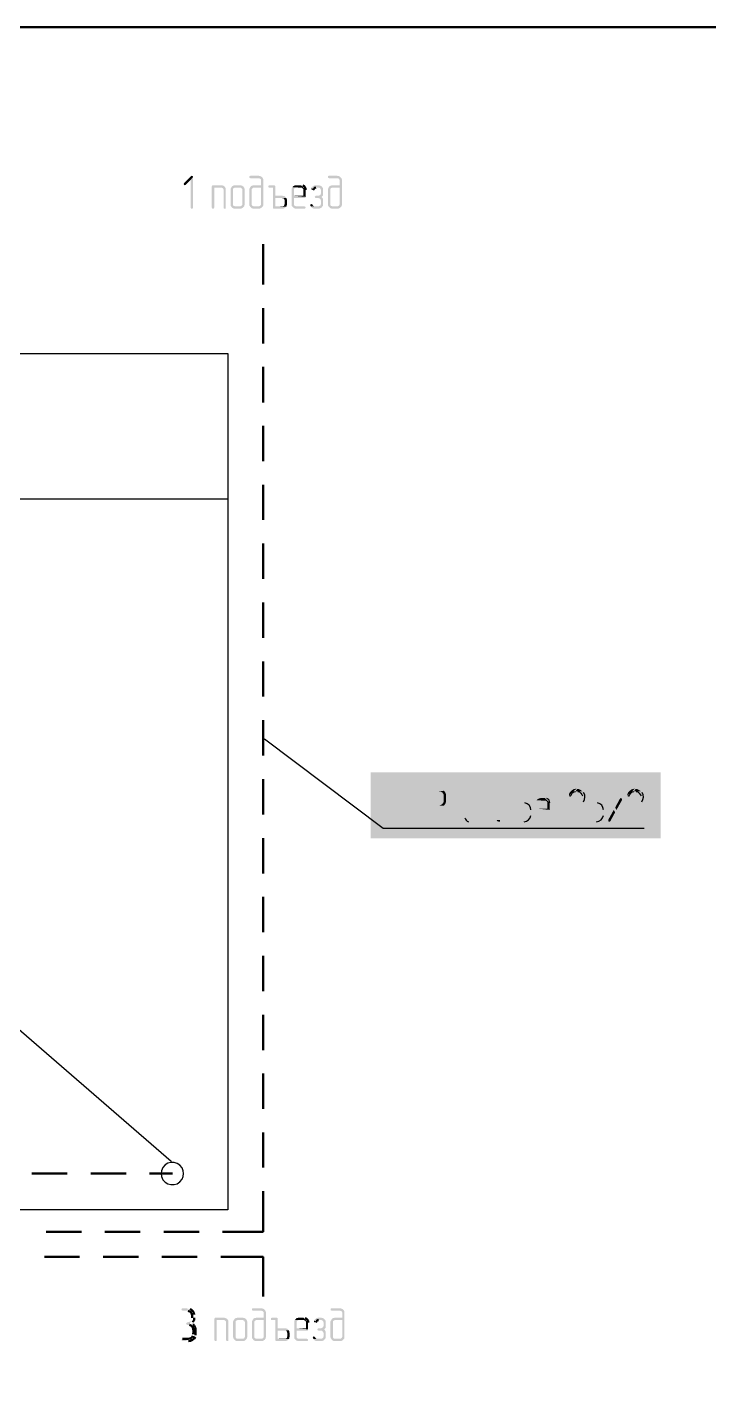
# Model space of a CAD drawing. Header units: millimetres. Extents: x -211 to 10565, y -2293 to 2244.
# Drawn here: x 4626.2 to 4698.5, y -597.2 to -453.7 of the extents above; entities that cross this region are included whole.
import ezdxf

# ---------------------------------------------------------------- set-up
doc = ezdxf.new("R2010")
doc.units = ezdxf.units.MM
doc.layers.add('PDF _Геометрия', color=7, linetype='Continuous')
doc.layers.add('PDF _Сплошная заливка', color=7, linetype='Continuous')

msp = doc.modelspace()

# ---------------------------------------------------------------- hatches: boundary and pattern name
at = {"layer": 'PDF _Сплошная заливка', "transparency": 33554559}
for points in [[(4643.66, -469.48), (4643.58, -469.52), (4642.84, -470.26), (4642.8, -470.35), (4642.84, -470.45), (4642.92, -470.48), (4643.01, -470.45), (4643.54, -469.9), (4643.79, -469.61), (4643.75, -469.52)], [(4643.79, -469.61), (4643.54, -469.9), (4643.54, -472.87), (4643.58, -472.95), (4643.66, -472.97), (4643.75, -472.95), (4643.75, -472.93), (4643.79, -472.85)], [(4646.77, -470.48), (4645.89, -470.48), (4645.8, -470.52), (4645.78, -470.6), (4645.78, -472.85), (4645.82, -472.95), (4645.91, -472.97), (4645.99, -472.95), (4645.99, -472.93), (4646.03, -472.85), (4646.03, -470.73), (4646.77, -470.73), (4647.2, -470.71), (4647.13, -470.62), (4647.05, -470.56), (4646.97, -470.52), (4646.88, -470.5)], [(4648.76, -470.48), (4648.26, -470.48), (4648.15, -470.5), (4648.07, -470.52), (4647.98, -470.56), (4647.9, -470.65), (4647.85, -470.71), (4648.76, -470.73), (4648.85, -470.75), (4648.93, -470.81), (4649, -470.88), (4649.02, -470.98), (4649.02, -472.47), (4649, -472.57), (4648.93, -472.66), (4648.85, -472.7), (4648.76, -472.72), (4648.26, -472.72), (4647.85, -472.76), (4647.98, -472.89), (4648.15, -472.97), (4648.85, -472.97), (4648.95, -472.93), (4649.04, -472.89), (4649.12, -472.82), (4649.17, -472.76), (4649.23, -472.68), (4649.25, -472.57), (4649.25, -470.88), (4649.23, -470.79), (4649.19, -470.71), (4649.12, -470.62), (4649.04, -470.56), (4648.95, -470.52), (4648.87, -470.5)], [(4650.75, -469.48), (4649.86, -469.48), (4649.78, -469.52), (4649.76, -469.61), (4649.78, -469.69), (4649.89, -469.74), (4650.75, -469.74), (4650.84, -469.76), (4650.92, -469.8), (4650.99, -469.88), (4651.01, -469.99), (4651.01, -470.48), (4650.24, -470.48), (4650.16, -470.5), (4650.05, -470.52), (4649.97, -470.56), (4649.91, -470.62), (4649.84, -470.71), (4651.01, -470.73), (4651.01, -472.47), (4650.99, -472.57), (4650.92, -472.66), (4650.84, -472.7), (4650.75, -472.72), (4650.24, -472.72), (4649.84, -472.74), (4649.91, -472.82), (4649.97, -472.89), (4650.05, -472.93), (4650.16, -472.97), (4650.86, -472.97), (4651.03, -472.89), (4651.11, -472.82), (4651.15, -472.76), (4651.22, -472.68), (4651.24, -472.57), (4651.24, -469.88), (4651.22, -469.8), (4651.18, -469.71), (4651.03, -469.57), (4650.94, -469.52), (4650.84, -469.5)], [(4652.38, -470.48), (4651.87, -470.48), (4651.79, -470.54), (4651.77, -470.6), (4651.79, -470.69), (4651.79, -470.71), (4651.9, -470.73), (4652.26, -470.73), (4652.26, -472.87), (4652.3, -472.95), (4652.38, -472.97), (4653.36, -472.97), (4653.52, -472.89), (4653.61, -472.82), (4653.67, -472.76), (4652.51, -472.72), (4652.51, -471.85), (4653.25, -471.85), (4653.67, -471.83), (4653.61, -471.75), (4653.55, -471.68), (4653.46, -471.64), (4653.36, -471.62), (4653.25, -471.6), (4652.51, -471.6), (4652.51, -470.58), (4652.47, -470.52)], [(4657.08, -470.48), (4656.83, -470.48), (4656.72, -470.5), (4656.61, -470.52), (4656.53, -470.58), (4656.44, -470.65), (4656.4, -470.73), (4657.08, -470.73), (4657.19, -470.75), (4657.27, -470.81), (4657.33, -470.9), (4657.35, -470.98), (4657.35, -471.36), (4657.33, -471.45), (4657.27, -471.53), (4657.25, -471.53), (4657.16, -471.58), (4657.08, -471.6), (4656.8, -471.6), (4656.74, -471.66), (4656.7, -471.72), (4656.74, -471.81), (4656.83, -471.85), (4657.08, -471.85), (4657.19, -471.87), (4657.27, -471.94), (4657.33, -472), (4657.35, -472.11), (4657.35, -472.49), (4657.33, -472.57), (4657.27, -472.66), (4657.25, -472.66), (4657.16, -472.7), (4657.08, -472.72), (4656.7, -472.72), (4656.3, -472.74), (4656.34, -472.82), (4656.42, -472.89), (4656.59, -472.97), (4657.16, -472.97), (4657.38, -472.89), (4657.44, -472.82), (4657.57, -472.66), (4657.59, -472.57), (4657.59, -471.98), (4657.5, -471.81), (4657.42, -471.72), (4657.44, -471.72), (4657.5, -471.64), (4657.55, -471.58), (4657.57, -471.56), (4657.59, -471.47), (4657.59, -470.88), (4657.57, -470.79), (4657.44, -470.62), (4657.35, -470.56), (4657.27, -470.52), (4657.16, -470.5)], [(4659.09, -469.48), (4658.2, -469.48), (4658.12, -469.52), (4658.1, -469.61), (4658.12, -469.69), (4658.22, -469.74), (4659.09, -469.74), (4659.17, -469.76), (4659.26, -469.8), (4659.32, -469.88), (4659.34, -469.99), (4659.34, -470.48), (4658.58, -470.48), (4658.5, -470.5), (4658.39, -470.52), (4658.31, -470.56), (4658.24, -470.62), (4658.18, -470.71), (4659.34, -470.73), (4659.34, -472.47), (4659.32, -472.57), (4659.26, -472.66), (4659.17, -472.7), (4659.09, -472.72), (4658.58, -472.72), (4658.18, -472.74), (4658.24, -472.82), (4658.31, -472.89), (4658.39, -472.93), (4658.5, -472.97), (4659.2, -472.97), (4659.37, -472.89), (4659.45, -472.82), (4659.49, -472.76), (4659.56, -472.68), (4659.58, -472.57), (4659.58, -469.88), (4659.56, -469.8), (4659.51, -469.71), (4659.37, -469.57), (4659.28, -469.52), (4659.17, -469.5)], [(4647.2, -470.71), (4646.77, -470.73), (4646.86, -470.75), (4646.94, -470.81), (4647.01, -470.88), (4647.03, -470.98), (4647.03, -472.85), (4647.05, -472.95), (4647.13, -472.97), (4647.24, -472.95), (4647.24, -472.93), (4647.26, -472.85), (4647.26, -470.88), (4647.24, -470.79)], [(4647.85, -470.71), (4647.77, -470.88), (4647.77, -472.57), (4647.79, -472.66), (4647.85, -472.76), (4648.26, -472.72), (4648.17, -472.7), (4648.09, -472.66), (4648.02, -472.57), (4648.02, -470.88), (4648.09, -470.81), (4648.17, -470.75), (4648.26, -470.73), (4648.76, -470.73)], [(4649.84, -470.71), (4649.76, -470.88), (4649.76, -472.57), (4649.78, -472.66), (4649.84, -472.74), (4650.24, -472.72), (4650.16, -472.7), (4650.08, -472.66), (4650.01, -472.57), (4650.01, -470.88), (4650.08, -470.81), (4650.16, -470.75), (4650.24, -470.73), (4651.01, -470.73)], [(4653.67, -471.83), (4653.25, -471.85), (4653.36, -471.87), (4653.44, -471.91), (4653.48, -472), (4653.5, -472.11), (4653.5, -472.47), (4653.48, -472.57), (4653.44, -472.66), (4653.36, -472.7), (4653.25, -472.72), (4652.51, -472.72), (4653.67, -472.76), (4653.72, -472.68), (4653.76, -472.47), (4653.76, -472.11), (4653.74, -472), (4653.72, -471.91)], [(4654.33, -470.71), (4654.24, -470.88), (4654.24, -472.57), (4654.27, -472.68), (4654.33, -472.76), (4654.46, -472.89), (4654.54, -472.93), (4654.65, -472.97), (4655.62, -472.97), (4655.7, -472.93), (4655.73, -472.85), (4655.68, -472.76), (4655.6, -472.72), (4654.73, -472.72), (4654.65, -472.7), (4654.56, -472.66), (4654.5, -472.57), (4654.5, -471.85), (4655.64, -471.85), (4655.7, -471.81), (4655.73, -471.72), (4654.5, -471.6), (4654.5, -470.88), (4654.56, -470.81), (4654.65, -470.75), (4654.73, -470.73), (4655.24, -470.73)], [(4658.18, -470.71), (4658.1, -470.88), (4658.1, -472.57), (4658.12, -472.66), (4658.18, -472.74), (4658.58, -472.72), (4658.5, -472.7), (4658.41, -472.66), (4658.35, -472.57), (4658.35, -470.88), (4658.41, -470.81), (4658.5, -470.75), (4658.58, -470.73), (4659.34, -470.73)], [(4656.34, -472.47), (4656.25, -472.51), (4656.21, -472.59), (4656.23, -472.63), (4656.23, -472.66), (4656.3, -472.74), (4656.7, -472.72), (4656.64, -472.72), (4656.55, -472.68), (4656.51, -472.63), (4656.47, -472.55), (4656.42, -472.51)], [(4664.53, -534.53), (4664.44, -534.57), (4664.4, -534.66), (4664.4, -537.39), (4664.42, -537.47), (4664.55, -537.72), (4664.63, -537.81), (4664.7, -537.85), (4664.78, -537.91), (4664.95, -538), (4665.04, -538.02), (4665.48, -538.02), (4665.59, -538), (4665.84, -537.87), (4665.92, -537.81), (4665.14, -537.77), (4665.06, -537.77), (4664.97, -537.74), (4664.87, -537.68), (4664.74, -537.55), (4664.68, -537.47), (4664.66, -537.36), (4664.66, -534.66), (4664.61, -534.57)], [(4666.01, -534.53), (4665.92, -534.57), (4665.88, -534.66), (4665.88, -537.39), (4665.86, -537.47), (4665.82, -537.55), (4665.73, -537.64), (4665.67, -537.68), (4665.5, -537.77), (4665.14, -537.77), (4665.92, -537.81), (4665.99, -537.72), (4666.03, -537.64), (4666.09, -537.55), (4666.12, -537.47), (4666.14, -537.36), (4666.14, -534.66), (4666.09, -534.57)], [(4668.25, -534.53), (4666.75, -534.53), (4666.67, -534.57), (4666.64, -534.66), (4666.67, -534.74), (4666.77, -534.78), (4667.38, -534.78), (4667.38, -537.91), (4667.43, -538), (4667.51, -538.02), (4667.6, -538), (4667.6, -537.98), (4667.64, -537.89), (4667.64, -534.78), (4668.27, -534.78), (4668.36, -534.74), (4668.38, -534.66), (4668.34, -534.57)], [(4669.88, -534.53), (4668.99, -534.53), (4668.91, -534.57), (4668.89, -534.66), (4668.89, -537.91), (4668.93, -538), (4669.01, -538.02), (4669.1, -538), (4669.1, -537.98), (4669.14, -537.89), (4669.14, -536.52), (4669.99, -536.52), (4670.07, -536.5), (4670.16, -536.48), (4670.26, -536.43), (4670.33, -536.37), (4670.41, -536.31), (4669.14, -536.28), (4669.14, -534.78), (4669.88, -534.78), (4670.41, -534.74), (4670.35, -534.7), (4670.26, -534.63), (4670.18, -534.59), (4670.07, -534.55), (4669.99, -534.55)], [(4670.41, -534.74), (4669.88, -534.78), (4669.97, -534.78), (4670.07, -534.82), (4670.16, -534.87), (4670.24, -534.93), (4670.28, -534.99), (4670.35, -535.08), (4670.37, -535.18), (4670.37, -535.88), (4670.35, -535.97), (4670.31, -536.05), (4670.16, -536.2), (4670.07, -536.24), (4669.99, -536.26), (4669.88, -536.28), (4669.14, -536.28), (4670.41, -536.31), (4670.47, -536.24), (4670.52, -536.16), (4670.58, -536.07), (4670.6, -535.99), (4670.62, -535.88), (4670.62, -535.12), (4670.58, -534.99), (4670.54, -534.91), (4670.47, -534.82)], [(4677.01, -534.53), (4676.93, -534.57), (4676.91, -534.66), (4676.91, -535.52), (4676.76, -535.52), (4676.7, -535.59), (4676.65, -535.65), (4676.7, -535.73), (4676.7, -535.76), (4676.78, -535.78), (4676.91, -535.78), (4676.91, -537.91), (4676.93, -538), (4677.01, -538.02), (4677.12, -538), (4677.12, -537.98), (4677.14, -537.89), (4677.14, -535.78), (4677.52, -535.78), (4677.61, -535.73), (4677.65, -535.65), (4677.61, -535.57), (4677.52, -535.52), (4677.14, -535.52), (4677.14, -534.66), (4677.1, -534.57)], [(4674.71, -535.76), (4674.64, -535.84), (4674.62, -535.93), (4674.6, -536.03), (4674.6, -537.51), (4674.62, -537.62), (4674.64, -537.7), (4674.69, -537.81), (4674.75, -537.87), (4674.83, -537.94), (4675, -538.02), (4675.64, -538.02), (4675.74, -538), (4675.83, -537.98), (4675.91, -537.91), (4675.98, -537.85), (4676.36, -537.83), (4676.27, -537.79), (4675.11, -537.77), (4675, -537.74), (4674.94, -537.7), (4674.88, -537.62), (4674.85, -537.51), (4674.85, -536.03), (4674.88, -535.93), (4675, -535.8), (4675.11, -535.78), (4675.85, -535.78)], [(4675.98, -535.52), (4675.11, -535.52), (4675, -535.54), (4674.92, -535.57), (4674.83, -535.61), (4674.75, -535.69), (4674.71, -535.76), (4675.85, -535.78), (4675.85, -537.51), (4675.83, -537.62), (4675.79, -537.7), (4675.7, -537.74), (4675.62, -537.77), (4675.11, -537.77), (4676.27, -537.79), (4676.21, -537.74), (4676.15, -537.68), (4676.12, -537.62), (4676.1, -537.51), (4676.1, -535.63), (4676.06, -535.57)], [(4680.23, -535.76), (4680.14, -535.93), (4680.14, -537.62), (4680.17, -537.7), (4680.23, -537.81), (4680.36, -537.94), (4680.53, -538.02), (4681.52, -538.02), (4681.6, -537.98), (4681.63, -537.89), (4681.58, -537.81), (4681.5, -537.77), (4680.63, -537.77), (4680.55, -537.74), (4680.46, -537.7), (4680.4, -537.62), (4680.4, -536.9), (4681.54, -536.9), (4681.6, -536.86), (4681.63, -536.77), (4680.4, -536.64), (4680.4, -535.93), (4680.46, -535.86), (4680.55, -535.8), (4680.63, -535.78), (4681.14, -535.78)], [(4687.95, -535.52), (4687.85, -535.57), (4687.83, -535.65), (4687.83, -535.71), (4688.42, -536.77), (4688.57, -537.03), (4689.07, -537.96), (4689.1, -537.98), (4689.18, -538.02), (4689.29, -537.98), (4689.31, -537.89), (4689.31, -537.83), (4688.71, -536.77), (4688.57, -536.52), (4688.06, -535.59), (4688.04, -535.57)], [(4689.18, -535.52), (4689.12, -535.54), (4689.07, -535.59), (4688.57, -536.52), (4688.71, -536.77), (4689.31, -535.71), (4689.31, -535.65), (4689.29, -535.57)], [(4676.36, -537.83), (4675.98, -537.85), (4676.08, -537.96), (4676.12, -537.98), (4676.21, -538.02), (4676.25, -538.02), (4676.34, -538), (4676.36, -537.89)], [(4688.42, -536.77), (4687.83, -537.83), (4687.83, -537.89), (4687.85, -537.98), (4687.95, -538.02), (4688.02, -538), (4688.06, -537.96), (4688.57, -537.03)], [(4647.05, -590.65), (4646.16, -590.65), (4646.08, -590.69), (4646.06, -590.77), (4646.06, -593.02), (4646.1, -593.12), (4646.18, -593.14), (4646.27, -593.12), (4646.27, -593.1), (4646.31, -593.02), (4646.31, -590.9), (4647.05, -590.9), (4647.47, -590.88), (4647.41, -590.79), (4647.32, -590.73), (4647.24, -590.69), (4647.16, -590.67)], [(4647.47, -590.88), (4647.05, -590.9), (4647.13, -590.92), (4647.22, -590.98), (4647.28, -591.05), (4647.3, -591.15), (4647.3, -593.02), (4647.32, -593.12), (4647.41, -593.14), (4647.52, -593.12), (4647.52, -593.1), (4647.54, -593.02), (4647.54, -591.05), (4647.52, -590.96)], [(4648.13, -590.88), (4648.04, -591.05), (4648.04, -592.74), (4648.07, -592.83), (4648.13, -592.93), (4648.53, -592.89), (4648.45, -592.87), (4648.36, -592.83), (4648.3, -592.74), (4648.3, -591.05), (4648.36, -590.98), (4648.45, -590.92), (4648.53, -590.9), (4649.04, -590.9)], [(4649.04, -590.65), (4648.53, -590.65), (4648.43, -590.67), (4648.34, -590.69), (4648.26, -590.73), (4648.17, -590.82), (4648.13, -590.88), (4649.04, -590.9), (4649.12, -590.92), (4649.21, -590.98), (4649.27, -591.05), (4649.29, -591.15), (4649.29, -592.64), (4649.27, -592.74), (4649.21, -592.83), (4649.12, -592.87), (4649.04, -592.89), (4648.53, -592.89), (4648.13, -592.93), (4648.26, -593.06), (4648.43, -593.14), (4649.12, -593.14), (4649.23, -593.1), (4649.31, -593.06), (4649.4, -592.99), (4649.44, -592.93), (4649.5, -592.85), (4649.53, -592.74), (4649.53, -591.05), (4649.5, -590.96), (4649.46, -590.88), (4649.4, -590.79), (4649.31, -590.73), (4649.23, -590.69), (4649.14, -590.67)], [(4651.03, -589.65), (4650.14, -589.65), (4650.05, -589.69), (4650.03, -589.78), (4650.05, -589.86), (4650.16, -589.91), (4651.03, -589.91), (4651.11, -589.93), (4651.2, -589.97), (4651.26, -590.05), (4651.28, -590.16), (4651.28, -590.65), (4650.52, -590.65), (4650.44, -590.67), (4650.33, -590.69), (4650.24, -590.73), (4650.18, -590.79), (4650.12, -590.88), (4651.28, -590.9), (4651.28, -592.64), (4651.26, -592.74), (4651.2, -592.83), (4651.11, -592.87), (4651.03, -592.89), (4650.52, -592.89), (4650.12, -592.91), (4650.18, -592.99), (4650.24, -593.06), (4650.33, -593.1), (4650.44, -593.14), (4651.13, -593.14), (4651.3, -593.06), (4651.39, -592.99), (4651.43, -592.93), (4651.49, -592.85), (4651.51, -592.74), (4651.51, -590.05), (4651.49, -589.97), (4651.45, -589.88), (4651.3, -589.74), (4651.22, -589.69), (4651.11, -589.67)], [(4650.12, -590.88), (4650.03, -591.05), (4650.03, -592.74), (4650.05, -592.83), (4650.12, -592.91), (4650.52, -592.89), (4650.44, -592.87), (4650.35, -592.83), (4650.29, -592.74), (4650.29, -591.05), (4650.35, -590.98), (4650.44, -590.92), (4650.52, -590.9), (4651.28, -590.9)], [(4652.66, -590.65), (4652.15, -590.65), (4652.06, -590.71), (4652.04, -590.77), (4652.06, -590.86), (4652.06, -590.88), (4652.17, -590.9), (4652.53, -590.9), (4652.53, -593.04), (4652.57, -593.12), (4652.66, -593.14), (4653.63, -593.14), (4653.8, -593.06), (4653.88, -592.99), (4653.95, -592.93), (4652.78, -592.89), (4652.78, -592.02), (4653.52, -592.02), (4653.95, -592), (4653.88, -591.92), (4653.82, -591.85), (4653.74, -591.81), (4653.63, -591.79), (4653.52, -591.77), (4652.78, -591.77), (4652.78, -590.75), (4652.74, -590.69)], [(4654.6, -590.88), (4654.52, -591.05), (4654.52, -592.74), (4654.54, -592.85), (4654.6, -592.93), (4654.73, -593.06), (4654.82, -593.1), (4654.92, -593.14), (4655.89, -593.14), (4655.98, -593.1), (4656, -593.02), (4655.96, -592.93), (4655.87, -592.89), (4655.01, -592.89), (4654.92, -592.87), (4654.84, -592.83), (4654.77, -592.74), (4654.77, -592.02), (4655.92, -592.02), (4655.98, -591.98), (4656, -591.89), (4654.77, -591.77), (4654.77, -591.05), (4654.84, -590.98), (4654.92, -590.92), (4655.01, -590.9), (4655.51, -590.9)], [(4657.35, -590.65), (4657.1, -590.65), (4657, -590.67), (4656.89, -590.69), (4656.72, -590.82), (4656.68, -590.9), (4657.35, -590.9), (4657.46, -590.92), (4657.55, -590.98), (4657.61, -591.07), (4657.63, -591.15), (4657.63, -591.53), (4657.61, -591.62), (4657.55, -591.7), (4657.52, -591.7), (4657.44, -591.75), (4657.35, -591.77), (4657.08, -591.77), (4657.02, -591.83), (4656.97, -591.89), (4657.02, -591.98), (4657.1, -592.02), (4657.35, -592.02), (4657.46, -592.04), (4657.55, -592.11), (4657.61, -592.17), (4657.63, -592.28), (4657.63, -592.66), (4657.61, -592.74), (4657.55, -592.83), (4657.52, -592.83), (4657.44, -592.87), (4657.35, -592.89), (4656.97, -592.89), (4656.57, -592.91), (4656.61, -592.99), (4656.7, -593.06), (4656.87, -593.14), (4657.44, -593.14), (4657.65, -593.06), (4657.71, -592.99), (4657.84, -592.83), (4657.86, -592.74), (4657.86, -592.15), (4657.78, -591.98), (4657.69, -591.89), (4657.71, -591.89), (4657.78, -591.81), (4657.82, -591.75), (4657.84, -591.73), (4657.86, -591.64), (4657.86, -591.05), (4657.84, -590.96), (4657.71, -590.79), (4657.63, -590.73), (4657.55, -590.69), (4657.44, -590.67)], [(4659.37, -589.65), (4658.48, -589.65), (4658.39, -589.69), (4658.37, -589.78), (4658.39, -589.86), (4658.5, -589.91), (4659.37, -589.91), (4659.45, -589.93), (4659.53, -589.97), (4659.6, -590.05), (4659.62, -590.16), (4659.62, -590.65), (4658.86, -590.65), (4658.77, -590.67), (4658.67, -590.69), (4658.58, -590.73), (4658.52, -590.79), (4658.46, -590.88), (4659.62, -590.9), (4659.62, -592.64), (4659.6, -592.74), (4659.53, -592.83), (4659.45, -592.87), (4659.37, -592.89), (4658.86, -592.89), (4658.46, -592.91), (4658.52, -592.99), (4658.58, -593.06), (4658.67, -593.1), (4658.77, -593.14), (4659.47, -593.14), (4659.64, -593.06), (4659.72, -592.99), (4659.77, -592.93), (4659.83, -592.85), (4659.85, -592.74), (4659.85, -590.05), (4659.83, -589.97), (4659.79, -589.88), (4659.64, -589.74), (4659.56, -589.69), (4659.45, -589.67)], [(4658.46, -590.88), (4658.37, -591.05), (4658.37, -592.74), (4658.39, -592.83), (4658.46, -592.91), (4658.86, -592.89), (4658.77, -592.87), (4658.69, -592.83), (4658.62, -592.74), (4658.62, -591.05), (4658.69, -590.98), (4658.77, -590.92), (4658.86, -590.9), (4659.62, -590.9)], [(4653.95, -592), (4653.52, -592.02), (4653.63, -592.04), (4653.72, -592.08), (4653.76, -592.17), (4653.78, -592.28), (4653.78, -592.64), (4653.76, -592.74), (4653.72, -592.83), (4653.63, -592.87), (4653.52, -592.89), (4652.78, -592.89), (4653.95, -592.93), (4653.99, -592.85), (4654.03, -592.64), (4654.03, -592.28), (4654.01, -592.17), (4653.99, -592.08)], [(4656.61, -592.64), (4656.53, -592.68), (4656.49, -592.76), (4656.51, -592.8), (4656.51, -592.83), (4656.57, -592.91), (4656.97, -592.89), (4656.91, -592.89), (4656.83, -592.85), (4656.78, -592.8), (4656.74, -592.72), (4656.7, -592.68)]]:
    msp.add_hatch(color=256, dxfattribs=at).paths.add_polyline_path(points)
h = msp.add_hatch(color=256, dxfattribs=at)
h.paths.add_polyline_path([(4655.24, -470.48), (4654.73, -470.48), (4654.63, -470.5), (4654.54, -470.52), (4654.46, -470.56), (4654.37, -470.65), (4654.33, -470.71), (4655.24, -470.73), (4655.32, -470.75), (4655.41, -470.81), (4655.47, -470.88), (4655.49, -470.98), (4655.49, -471.6), (4654.5, -471.6), (4655.73, -471.72), (4655.73, -470.98)], flags=0)
h.paths.add_polyline_path([(4655.43, -470.52), (4655.34, -470.5)], flags=0)
h = msp.add_hatch(color=256, dxfattribs=at)
h.paths.add_polyline_path([(4656.4, -470.73), (4656.36, -470.81), (4656.34, -470.88), (4656.38, -470.96), (4656.47, -470.98), (4656.53, -470.98), (4656.53, -470.96)], flags=0)
h.paths.add_polyline_path([(4656.83, -470.73), (4657.08, -470.73)], flags=0)
h = msp.add_hatch(color=256, dxfattribs=at)
h.paths.add_polyline_path([(4679.51, -534.53), (4678.26, -534.53), (4678.18, -534.57), (4678.16, -534.66), (4678.16, -536.18), (4678.2, -536.26), (4678.28, -536.28), (4679, -536.28), (4679.09, -536.31), (4679.26, -536.43), (4679.32, -536.5), (4679.36, -536.58), (4679.38, -536.67), (4679.4, -536.77), (4679.4, -537.28), (4679.38, -537.36), (4679.36, -537.47), (4679.32, -537.55), (4679.26, -537.62), (4679.17, -537.68), (4679, -537.77), (4678.26, -537.77), (4678.18, -537.81), (4678.16, -537.89), (4678.18, -537.98), (4678.28, -538.02), (4678.9, -538.02)], flags=0)
h.paths.add_polyline_path([(4679.64, -537.36), (4679.64, -536.77)], flags=0)
h.paths.add_polyline_path([(4679, -536.03), (4678.41, -536.03), (4678.41, -534.78), (4679.53, -534.78), (4679.62, -534.74), (4679.64, -534.66), (4679.59, -534.57)], flags=0)
h = msp.add_hatch(color=256, dxfattribs=at)
h.paths.add_polyline_path([(4685.08, -534.78), (4684.46, -534.78), (4684.5, -534.78), (4684.61, -534.8)], flags=0)
h.paths.add_polyline_path([(4685.12, -535.29), (4685.12, -535.48), (4685.1, -535.57), (4685.05, -535.67), (4684.99, -535.76), (4683.64, -537.83), (4683.61, -537.89), (4683.66, -537.98), (4683.74, -538.02), (4685.22, -538.02), (4685.31, -537.98), (4685.35, -537.89), (4685.31, -537.81), (4685.22, -537.77), (4683.97, -537.77), (4685.2, -535.9)], flags=0)
h.paths.add_polyline_path([(4685.22, -534.93), (4685.16, -534.85)], flags=0)
h = msp.add_hatch(color=256, dxfattribs=at)
h.paths.add_polyline_path([(4684.44, -534.53), (4684.36, -534.53), (4684.25, -534.55), (4684.17, -534.57), (4684.08, -534.61), (4684, -534.68), (4683.93, -534.72), (4683.81, -534.85), (4683.74, -534.93), (4683.7, -535.02), (4683.66, -535.12), (4683.66, -535.16), (4683.7, -535.25)], flags=0)
h.paths.add_polyline_path([(4684.36, -534.8), (4684.46, -534.78), (4685.08, -534.78), (4684.91, -534.66), (4684.74, -534.57), (4684.63, -534.55), (4684.55, -534.53)], flags=0)
h = msp.add_hatch(color=256, dxfattribs=at)
h.paths.add_polyline_path([(4687.19, -534.53), (4685.94, -534.53), (4685.86, -534.57), (4685.84, -534.66), (4685.84, -536.18), (4685.88, -536.26), (4685.96, -536.28), (4686.68, -536.28), (4686.77, -536.31), (4686.94, -536.43), (4687, -536.5), (4687.04, -536.58), (4687.06, -536.67), (4687.09, -536.77), (4687.09, -537.28), (4687.06, -537.36), (4687.04, -537.47), (4687, -537.55), (4686.94, -537.62), (4686.85, -537.68), (4686.68, -537.77), (4685.94, -537.77), (4685.86, -537.81), (4685.84, -537.89), (4685.86, -537.98), (4685.96, -538.02), (4686.58, -538.02)], flags=0)
h.paths.add_polyline_path([(4687.32, -537.36), (4687.32, -536.77)], flags=0)
h.paths.add_polyline_path([(4686.68, -536.03), (4686.09, -536.03), (4686.09, -534.78), (4687.21, -534.78), (4687.3, -534.74), (4687.32, -534.66), (4687.28, -534.57)], flags=0)
h = msp.add_hatch(color=256, dxfattribs=at)
h.paths.add_polyline_path([(4691.28, -534.78), (4690.66, -534.78), (4690.7, -534.78), (4690.81, -534.8)], flags=0)
h.paths.add_polyline_path([(4691.32, -535.29), (4691.32, -535.48), (4691.3, -535.57), (4691.25, -535.67), (4691.19, -535.76), (4689.84, -537.83), (4689.81, -537.89), (4689.86, -537.98), (4689.94, -538.02), (4691.42, -538.02), (4691.51, -537.98), (4691.55, -537.89), (4691.51, -537.81), (4691.42, -537.77), (4690.17, -537.77), (4691.4, -535.9)], flags=0)
h.paths.add_polyline_path([(4691.42, -534.93), (4691.36, -534.85)], flags=0)
h = msp.add_hatch(color=256, dxfattribs=at)
h.paths.add_polyline_path([(4690.64, -534.53), (4690.56, -534.53), (4690.45, -534.55), (4690.37, -534.57), (4690.28, -534.61), (4690.2, -534.68), (4690.13, -534.72), (4690.01, -534.85), (4689.94, -534.93), (4689.9, -535.02), (4689.86, -535.12), (4689.86, -535.16), (4689.9, -535.25)], flags=0)
h.paths.add_polyline_path([(4690.56, -534.8), (4690.66, -534.78), (4691.28, -534.78), (4691.11, -534.66), (4690.94, -534.57), (4690.83, -534.55), (4690.75, -534.53)], flags=0)
h = msp.add_hatch(color=256, dxfattribs=at)
h.paths.add_polyline_path([(4673.99, -535.52), (4673.12, -535.52), (4673.01, -535.54), (4672.93, -535.57), (4672.84, -535.61), (4672.76, -535.69), (4672.72, -535.76), (4672.63, -535.93), (4672.63, -537.62)], flags=0)
h.paths.add_polyline_path([(4673.01, -538.02), (4674.01, -538.02), (4674.09, -537.98), (4674.11, -537.89), (4674.07, -537.81), (4673.99, -537.77), (4673.12, -537.77), (4673.03, -537.74), (4672.95, -537.7), (4672.89, -537.62), (4672.89, -535.93), (4672.95, -535.86), (4673.03, -535.8), (4673.12, -535.78), (4674.01, -535.78), (4674.09, -535.73), (4674.11, -535.65), (4674.07, -535.57)], flags=0)
h = msp.add_hatch(color=256, dxfattribs=at)
h.paths.add_polyline_path([(4681.14, -535.52), (4680.63, -535.52), (4680.53, -535.54), (4680.44, -535.57), (4680.27, -535.69), (4680.23, -535.76), (4681.14, -535.78), (4681.22, -535.8), (4681.31, -535.86), (4681.37, -535.93), (4681.39, -536.03), (4681.39, -536.64), (4680.4, -536.64), (4681.63, -536.77), (4681.63, -536.03)], flags=0)
h.paths.add_polyline_path([(4681.33, -535.57), (4681.25, -535.54)], flags=0)
h = msp.add_hatch(color=256, dxfattribs=at)
h.paths.add_polyline_path([(4643.18, -589.65), (4642.67, -589.65), (4642.58, -589.69), (4642.56, -589.78), (4642.58, -589.86), (4642.69, -589.91), (4643.28, -589.91)], flags=0)
h.paths.add_polyline_path([(4643.69, -590.65), (4643.66, -590.75), (4643.64, -590.84), (4643.6, -590.92), (4643.54, -591.01), (4643.45, -591.07), (4643.37, -591.11), (4643.28, -591.13), (4643.18, -591.15), (4643.09, -591.2), (4643.05, -591.28), (4643.09, -591.37), (4643.18, -591.41), (4643.41, -591.41)], flags=0)
h.paths.add_polyline_path([(4643.81, -592.4), (4643.79, -592.49), (4643.77, -592.59)], flags=0)
h.paths.add_polyline_path([(4642.67, -592.89), (4642.58, -592.93), (4642.56, -593.02), (4642.58, -593.1), (4642.69, -593.14), (4643.3, -593.14)], flags=0)
h.paths.add_polyline_path([(4644, -592.68), (4644.04, -592.51)], flags=0)
h.paths.add_polyline_path([(4643.81, -591.34), (4643.73, -591.28), (4643.64, -591.24), (4643.69, -591.22), (4643.75, -591.13)], flags=0)
h.paths.add_polyline_path([(4643.92, -590.65), (4643.92, -590.31)], flags=0)
h.paths.add_polyline_path([(4643.47, -589.71), (4643.39, -589.67), (4643.28, -589.67)], flags=0)
h = msp.add_hatch(color=256, dxfattribs=at)
h.paths.add_polyline_path([(4655.51, -590.65), (4655.01, -590.65), (4654.9, -590.67), (4654.82, -590.69), (4654.73, -590.73), (4654.65, -590.82), (4654.6, -590.88), (4655.51, -590.9), (4655.6, -590.92), (4655.68, -590.98), (4655.75, -591.05), (4655.77, -591.15), (4655.77, -591.77), (4654.77, -591.77), (4656, -591.89), (4656, -591.15)], flags=0)
h.paths.add_polyline_path([(4655.7, -590.69), (4655.62, -590.67)], flags=0)
h = msp.add_hatch(color=256, dxfattribs=at)
h.paths.add_polyline_path([(4656.68, -590.9), (4656.64, -590.98), (4656.61, -591.05), (4656.66, -591.13), (4656.74, -591.15), (4656.8, -591.15), (4656.8, -591.13)], flags=0)
h.paths.add_polyline_path([(4657.1, -590.9), (4657.35, -590.9)], flags=0)

# ---------------------------------------------------------------- linework, layer by layer
at = {"layer": 'PDF _Геометрия', "lineweight": 50}
msp.add_lwpolyline([(4323.55, -740.61), (4323.55, -453.7), (4718.61, -453.7), (4718.61, -740.61)], close=True, dxfattribs=at)
at = {"layer": 'PDF _Геометрия', "color": 1, "lineweight": 50}
for points in [[(4651.22, -476.74), (4651.22, -481.01)], [(4651.22, -483.51), (4651.22, -487.26)], [(4651.22, -489.75), (4651.22, -493.52)], [(4651.22, -496.02), (4651.22, -499.76)], [(4651.22, -502.26), (4651.22, -506)], [(4651.22, -508.5), (4651.22, -512.25)], [(4651.22, -514.76), (4651.22, -518.51)], [(4651.22, -521.01), (4651.22, -524.75)], [(4651.22, -527.25), (4651.22, -530.99)], [(4651.22, -533.49), (4651.22, -537.26)], [(4651.22, -539.76), (4651.22, -543.5)], [(4651.22, -546), (4651.22, -549.74)], [(4651.22, -552.24), (4651.22, -555.99)], [(4651.22, -558.5), (4651.22, -562.25)], [(4651.22, -564.75), (4651.22, -568.49)], [(4651.22, -570.99), (4651.22, -574.73)], [(4630.44, -575.35), (4626.67, -575.35)], [(4636.68, -575.35), (4632.94, -575.35)], [(4641.59, -575.35), (4639.18, -575.35)], [(4651.22, -577.23), (4651.22, -581.53), (4646.92, -581.53)], [(4628.2, -581.53), (4631.94, -581.53)], [(4634.44, -581.53), (4638.18, -581.53)], [(4640.68, -581.53), (4644.43, -581.53)], [(4628.01, -584.21), (4631.75, -584.21)], [(4634.25, -584.21), (4637.99, -584.21)], [(4640.49, -584.21), (4644.24, -584.21)], [(4646.73, -584.21), (4651.22, -584.21), (4651.22, -588.4)]]:
    msp.add_lwpolyline(points, dxfattribs=at)
at = {"layer": 'PDF _Геометрия', "lineweight": 25}
for points in [[(4569.77, -579.22), (4569.77, -579.77), (4571.27, -579.77), (4571.27, -579.22), (4571.27, -578.65), (4569.77, -578.65), (4569.77, -579.22), (4551.79, -579.22), (4551.79, -488.34), (4647.47, -488.34), (4647.47, -579.22), (4591.93, -579.22)], [(4551.79, -503.76), (4647.47, -503.76)], [(4651.37, -529.24), (4663.96, -538.72), (4691.66, -538.72)], [(4641.46, -574.06), (4622.12, -557.34), (4588.56, -557.34)], [(4640.45, -575.05), (4640.41, -575.35), (4640.45, -575.66)], [(4642.63, -575.96), (4642.75, -575.66), (4642.78, -575.35), (4642.75, -575.05), (4642.63, -574.75)]]:
    msp.add_lwpolyline(points, dxfattribs=at)
at = {"layer": 'PDF _Геометрия', "color": 1, "lineweight": 50}
for points in [[(4655.73, -470.98), (4655.75, -470.78), (4655.62, -470.58), (4655.43, -470.52)], [(4656.53, -470.96), (4656.66, -470.86), (4656.59, -470.75), (4656.83, -470.73)], [(4643.28, -589.91), (4643.68, -590.08), (4643.68, -590.21), (4643.69, -590.65)], [(4643.92, -590.31), (4643.9, -590.04), (4643.71, -589.82), (4643.47, -589.71)], [(4643.75, -591.13), (4643.93, -590.88), (4643.92, -590.95), (4643.92, -590.65)], [(4656, -591.15), (4656.03, -590.95), (4655.89, -590.75), (4655.7, -590.69)], [(4656.8, -591.13), (4656.94, -591.03), (4656.87, -590.92), (4657.1, -590.9)], [(4643.41, -591.41), (4643.89, -591.5), (4643.82, -592.03), (4643.81, -592.4)], [(4644.04, -592.51), (4644.01, -591.99), (4644.17, -591.72), (4643.81, -591.34)], [(4643.77, -592.59), (4643.56, -593.02), (4643.05, -592.88), (4642.67, -592.89)], [(4643.3, -593.14), (4643.6, -593.15), (4643.9, -592.95), (4644, -592.68)]]:
    msp.add_open_spline(points, degree=3, dxfattribs=at)
at = {"layer": 'PDF _Геометрия', "lineweight": 25}
for points in [[(4683.7, -535.25), (4683.97, -535.45), (4683.83, -534.88), (4684.36, -534.8)], [(4684.61, -534.8), (4684.86, -534.85), (4685.03, -535.06), (4685.12, -535.29)], [(4685.2, -535.9), (4685.41, -535.57), (4685.44, -535.27), (4685.22, -534.93)], [(4689.9, -535.25), (4690.17, -535.45), (4690.03, -534.88), (4690.56, -534.8)], [(4690.81, -534.8), (4691.06, -534.85), (4691.23, -535.06), (4691.32, -535.29)], [(4691.4, -535.9), (4691.61, -535.57), (4691.64, -535.27), (4691.42, -534.93)], [(4679.64, -536.77), (4679.66, -536.4), (4679.35, -536.08), (4679, -536.03)], [(4681.63, -536.03), (4681.65, -535.83), (4681.52, -535.63), (4681.33, -535.57)], [(4687.32, -536.77), (4687.34, -536.4), (4687.04, -536.08), (4686.68, -536.03)], [(4672.63, -537.62), (4672.66, -537.81), (4672.84, -537.95), (4673.01, -538.02)], [(4678.9, -538.02), (4679.25, -538.03), (4679.61, -537.73), (4679.64, -537.36)], [(4686.58, -538.02), (4686.94, -538.03), (4687.29, -537.73), (4687.32, -537.36)], [(4642.63, -574.75), (4642.08, -573.85), (4640.71, -574.02), (4640.45, -575.05)], [(4640.45, -575.66), (4640.71, -576.69), (4642.08, -576.86), (4642.63, -575.96)]]:
    msp.add_open_spline(points, degree=3, dxfattribs=at)
at = {"layer": 'PDF _Сплошная заливка', "lineweight": 25, "transparency": 33554559}
for points in [[(4651.35, -529.26), (4651.22, -529.13), (4651.39, -529.22)], [(4641.48, -574.01), (4641.59, -574.16), (4641.44, -574.08)]]:
    msp.add_solid(points, dxfattribs=at)
at = {"layer": 'PDF _Сплошная заливка', "color": 7, "lineweight": 25, "true_color": 0xffffff, "transparency": 33554559}
for points in [[(4662.64, -532.77), (4662.64, -539.78), (4693.41, -532.77)], [(4662.64, -539.78), (4693.41, -532.77), (4693.41, -539.78)]]:
    msp.add_solid(points, dxfattribs=at)

doc.saveas('drawing.dxf')
